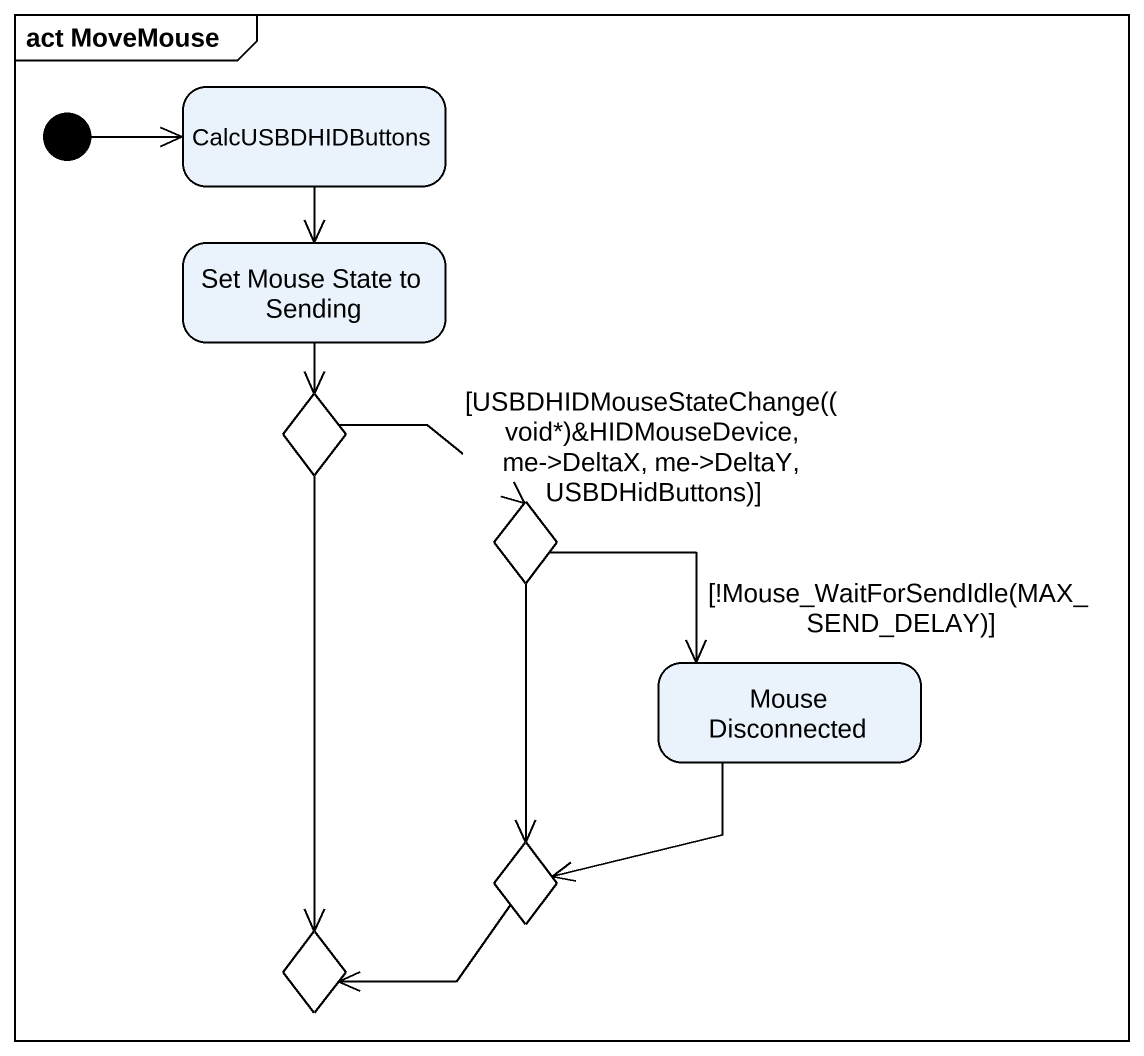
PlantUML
@startuml
mainframe act MoveMouse
hide empty description
state CalcUSBDHIDButtons
state "Set Mouse State to Sending" as Set_Mouse_State_to_Sending
state choice1 <<choice>>
state choice2 <<choice>>
state "Mouse Disconnected" as Mouse_Disconnected
state choice3 <<choice>>
state choice4 <<choice>>
[*] -right-> CalcUSBDHIDButtons
CalcUSBDHIDButtons --> Set_Mouse_State_to_Sending
Set_Mouse_State_to_Sending --> choice1
choice1 -right-> choice2 : [USBDHIDMouseStateChange((void*)&HIDMouseDevice, me->DeltaX, me->DeltaY, USBDHidButtons)]
choice1 --> choice4
choice2 --> Mouse_Disconnected : [!Mouse_WaitForSendIdle(MAX_SEND_DELAY)]
choice2 --> choice3
Mouse_Disconnected --> choice3
choice3 -left-> choice4
@enduml
